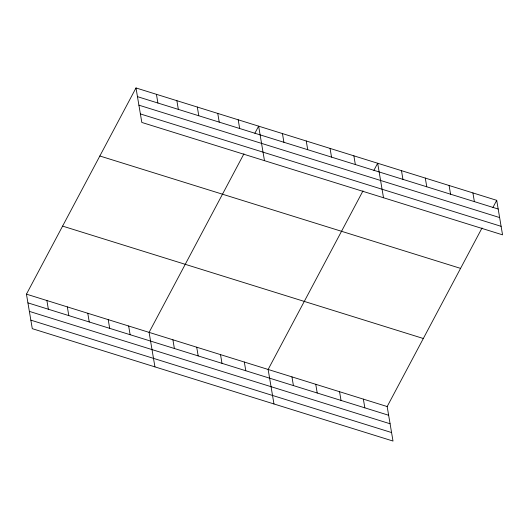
<?xml version="1.0" encoding="UTF-8"?>
<svg xmlns="http://www.w3.org/2000/svg" width="529" height="529" viewBox="0 0 529 529"><rect width="100%" height="100%" fill="white"/><g stroke="black" fill="none" stroke-linecap="round" stroke-linejoin="round"><path stroke-width="0.79" d="M482.031 227.979L387.175 406.55L393.007 441.054L32.289 328.668L26.45 294.157L135.993 87.946L496.711 200.332L502.55 234.843L141.825 122.45L135.993 87.946M243.948 153.8L149.099 332.371L154.931 366.881M254.872 133.242L258.635 126.153L264.474 160.664M362.987 190.89L268.137 369.46L273.969 403.971M373.91 170.331L377.673 163.243L383.512 197.753M492.949 207.421L496.711 200.332M137.461 96.655L498.186 209.041M138.902 105.165L499.627 217.558M140.39 113.94L501.108 226.326M99.842 155.995L460.567 268.382M62.601 226.108L423.319 338.5M26.45 294.157L387.175 406.55M27.925 302.866L388.643 415.258M29.366 311.383L390.085 423.769M30.847 320.151L391.572 432.543M472.906 192.913L474.381 201.628M449.101 185.5L450.569 194.209M425.29 178.081L426.764 186.79M401.485 170.662L402.953 179.371M353.868 155.824L355.343 164.539M330.056 148.411L331.531 157.12M363.363 399.131L364.838 407.839M306.251 140.992L307.726 149.7M339.558 391.711L341.033 400.42M282.446 133.572L283.914 142.281M315.747 384.299L317.221 393.007M291.942 376.879L293.416 385.588M238.195 119.785L239.67 128.494M217.756 113.418L219.231 122.126M244.325 362.041L245.8 370.75M197.31 107.05L198.785 115.758M220.52 354.622L221.995 363.337M176.871 100.682L178.346 109.391M156.432 94.314L157.907 103.023M196.709 347.209L198.183 355.918M172.904 339.79L174.378 348.499M128.653 326.003L130.127 334.712M108.214 319.635L109.688 328.344M87.774 313.267L89.249 321.976M67.335 306.899L68.803 315.608M46.889 300.525L48.364 309.24"/></g></svg>
